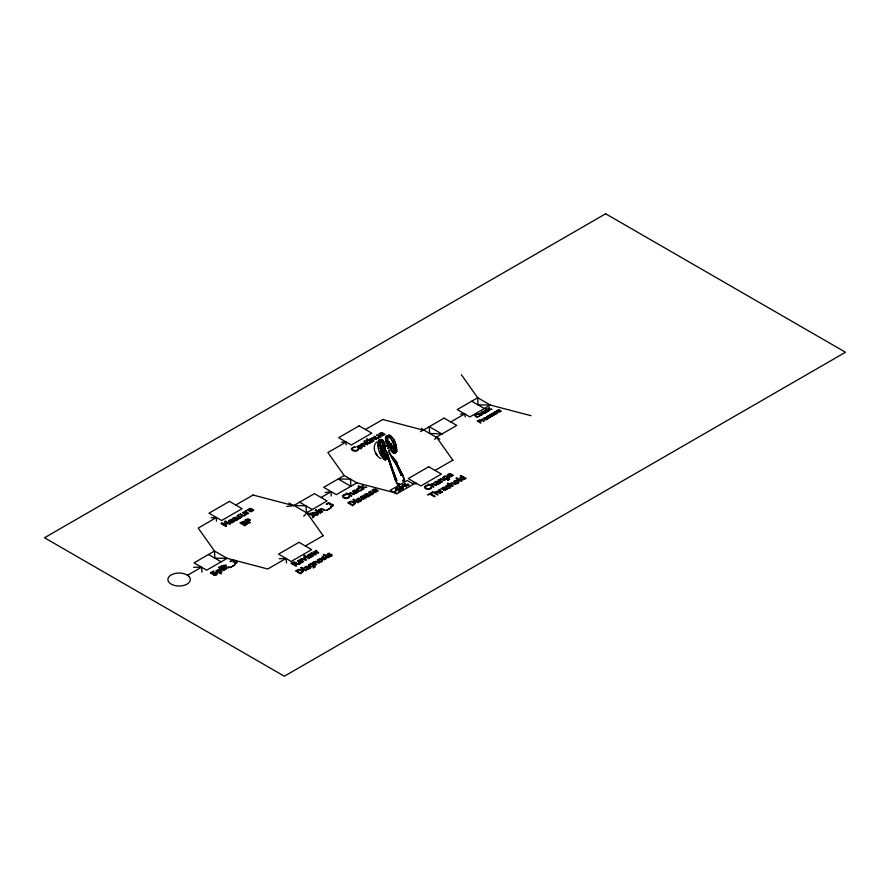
<?xml version="1.0" encoding="UTF-8"?>
<svg xmlns="http://www.w3.org/2000/svg" width="890" height="890" viewBox="0 0 890 890"><rect width="100%" height="100%" fill="white"/><g stroke="black" fill="none" stroke-linecap="round" stroke-linejoin="round"><path stroke-width="1.33" d="M390.41 447.403L392.557 446.847L392.557 447.459L390.41 448.015L392.479 446.257C387.384 447.091 393.258 456.225 396.595 451.753C397.074 445.857 394.893 438.18 389.442 435.199L386.46 435.933C384.302 438.77 386.038 442.998 388.162 445.389L390.877 444.822L390.899 443.253L391.355 444.11M216.415 521.217L216.448 517.524L211.108 517.78M331.158 496.03L331.191 491.669L325.128 492.548M385.359 453.956L387.506 453.399L385.593 454.701L387.751 454.145L385.837 455.446L387.984 454.89L386.06 456.503L388.207 455.936L386.204 457.861L388.274 458.061L385.848 459.24L387.717 459.062L385.081 459.73L387.717 459.062L388.351 457.304L387.506 453.399L385.581 450.362L383.434 450.93L386.06 456.503L386.127 458.617L385.081 459.73C379.63 455.68 376.314 446.602 378.806 440.205L380.008 440.216L381.832 442.397L383.145 446.769L382.555 447.848L382.099 447.314L385.147 447.169L384.658 443.598L383.112 440.428L381.465 439.449L378.806 440.205M387.717 459.062L387.228 459.173C381.788 455.124 378.461 446.046 380.953 439.649L381.465 439.449M388.262 446.38L390.287 445.245L391.088 445.645L390.221 446.747M391.044 445.456C388.307 443.253 386.36 438.47 388.618 435.377M390.265 448.705L390.321 447.982M380.853 447.525L381.499 448.46L380.775 446.068M382.7 447.948L383.101 449.584L385.092 449.061L384.691 447.425L383.612 447.347M383.101 448.137L383.368 449.228L384.691 448.883M393.825 445.601L395.983 445.033L394.226 447.036L396.384 446.48L394.548 448.671L396.851 449.839L394.693 450.396L396.784 450.985L394.637 451.553L396.595 451.753L395.883 452.443L394.148 452.699C395.449 446.869 392.657 438.781 387.295 435.766L386.46 435.933M388.719 445.378L391.066 444.121M397.774 484.961L398.464 484.06L399.265 484.572L398.03 485.395L395.46 480.455L387.706 457.393L388.607 457.226M398.019 484.894L399.02 484.627L398.197 485.184L395.716 480.389L387.94 457.382M382.099 447.314L382.733 450.418M392.624 456.57C388.952 455.513 401.001 463.134 396.272 464.536C393.903 461.599 386.171 449.072 389.642 449.884M313.069 513.096C312.657 515.488 317.329 516.178 318.342 514.153C316.417 509.469 310.02 515.399 306.905 512.818L303.724 516.267M388.407 442.842L388.886 443.932L389.208 441.818M385.159 450.907L384.814 450.34M385.359 450.996L384.836 450.14M390.365 444.622L390.81 444.021M386.56 458.94L383.468 458.739L384.769 457.149L382.611 457.705L384.035 456.036L381.888 456.592M434.654 439.404L436.589 437.29L439.849 439.171M376.626 442.085C371.497 446.747 375.424 456.27 381.031 458.684M396.54 464.18L401.601 475.449M380.62 446.802L381.187 447.014M392.245 456.77L391.789 456.692M393.313 452.954L394.76 451.853L395.883 452.443L393.313 452.954L395.883 452.443M388.774 447.748L387.717 448.471L388.474 448.004M396.484 480.277L388.418 457.149M401.301 475.438L396.172 464.391L396.884 463.957L402.792 475.049L401.301 475.438L402.792 475.049L404.616 480.088L403.081 480.244L404.583 479.855M402.313 475.26L397.185 464.135L392.423 456.626M381.365 449.383L382.266 448.805L384.135 449.495L383.101 450.941L381.955 450.896M383.312 451.475L384.658 450.607L384.858 449.305L382.066 448.26M388.908 444.444L387.573 445.245L387.428 446.402L388.563 447.214M390.065 446.758L390.955 446.224M390.298 447.225L391.622 446.424L391.767 445.267L390.643 444.455M305.359 545.948L323.27 535.613M435.054 470.432L452.954 460.097M365.467 429.503L382.767 419.513M235.783 505.031L253.083 495.04M346.143 444.867L346.132 442.007L327.887 452.532L344.196 475.516L356.868 482.825L397.474 493.461M216.448 517.524L198.203 528.059L214.512 551.032L227.184 558.353L267.79 568.988L286.024 558.453L286.569 562.958M344.196 475.516L323.704 487.342L336.376 494.662L356.868 482.825M420.57 431.606L423.184 430.093L421.704 428.157M293.934 505.464L314.426 493.639L327.086 500.948L306.594 512.785L293.934 505.464L305.926 505.854L306.594 512.785M450.696 422.005L464.702 413.906L465.225 416.943M321.101 497.499L331.191 491.669M187.356 575.363L201.507 567.197L201.963 572.159M415.897 484.316L415.708 482.925L396.628 493.972L390.232 490.279L407.175 480.5L413.572 484.193M388.752 445.846L390.621 445.768L390.043 446.502M385.581 450.362L383.612 451.419L385.893 450.674L384.091 451.408L386.238 450.852L384.536 452.076L386.683 451.519M403.593 479.888L404.36 480.077L402.48 475.038M382.911 452.432L382.144 451.686L382.756 452.276M382.644 451.441L382.144 451.686L383.012 451.953M388.874 442.519L389.564 442.241M396.617 480.289L395.46 480.455L396.962 480.066M490.49 415.586C487.976 415.775 491.892 414.54 490.635 414.406C485.795 416.431 493.605 415.129 491.614 416.398A2.581 1.491 0 0 1 490.546 416.631L492.826 415.897L491.147 415.33M487.92 417.065C485.395 417.265 489.311 416.031 488.065 415.886C483.226 417.922 491.024 416.609 489.033 417.888A2.581 1.491 0 0 1 487.976 418.122L490.245 417.388L488.566 416.82M370.563 492.793C367.025 493.06 372.521 491.336 370.763 491.135C363.988 493.983 374.913 492.148 372.131 493.939A3.605 2.08 0 0 1 370.641 494.262L371.319 494.695C374.034 494.94 374.623 491.28 371.475 492.448M358.67 499.657C355.143 499.924 360.628 498.2 358.87 498C352.106 500.848 363.031 499.012 360.239 500.803A3.605 2.08 0 0 1 358.748 501.126L359.426 501.56C362.152 501.804 362.731 498.144 359.582 499.312M447.792 486.474C444.266 486.741 449.75 485.017 447.993 484.816C441.229 487.664 452.153 485.829 449.361 487.62A3.605 2.08 0 0 1 447.87 487.943L448.549 488.376C451.274 488.621 451.853 484.961 448.705 486.129M329.011 554.77C325.484 555.048 330.969 553.324 329.222 553.124C322.447 555.961 333.372 554.136 330.579 555.916A3.605 2.08 0 0 1 329.089 556.25L329.767 556.673C332.493 556.918 333.082 553.257 329.923 554.426M391.722 467.628L391.3 467.728M387.295 435.766L389.442 435.199M385.826 436.779L387.973 436.222M388.418 436.211L390.565 435.644M385.581 437.569L387.728 437.012M389.297 436.879L391.444 436.322M380.008 440.216L382.166 439.66M385.492 438.759L387.651 438.203M378.172 441.051L380.319 440.494M390.41 438.125L392.557 437.557M380.953 440.995L383.112 440.428M377.872 442.419L380.019 441.863M385.648 440.494L387.806 439.927M381.832 442.397L383.979 441.841M391.822 440.439L393.981 439.882M377.849 444.488L380.008 443.932M386.171 442.241L388.318 441.685M382.511 444.155L384.658 443.598M392.546 441.941L394.693 441.373M386.928 443.754L389.086 443.198M378.016 446.224L380.175 445.656M382.934 445.601L385.081 445.045M387.595 444.789L389.742 444.221M393.28 443.854L395.427 443.298M383.145 446.769L385.292 446.202M388.162 445.389L390.877 444.822M378.461 448.493L380.608 447.937M382.555 447.848L384.714 447.292M382.478 448.338L384.625 447.781L384.246 446.758M392.479 446.257L390.332 446.825L392.701 446.669M379.44 451.63L381.588 451.063M392.801 448.338L390.643 448.894L392.557 447.459L394.76 451.853L392.612 452.409L394.259 451.241L392.112 451.797L393.914 450.674L391.767 451.241L393.58 450.118L391.433 450.674M394.548 448.671L396.706 448.115M380.119 453.31L382.266 452.754M381.031 455.146L383.178 454.579M394.437 452.309L396.595 451.753M394.148 452.699L396.306 452.131M383.468 458.739L385.615 458.183M386.204 457.861L388.351 457.304M386.127 458.617L388.274 458.061M388.007 458.684L384.413 459.496L387.228 459.173M387.728 445.623L386.216 445.846L387.384 445.846M286.758 506.51L293.5 505.62L288.961 503.006M391.934 456.893L388.919 451.319M396.851 464.057L396.439 464.435L391.611 456.837M460.397 414.15L464.702 413.906M341.493 442.219L346.132 442.007M279.249 558.72L286.024 558.453M193.564 567.308L201.507 567.197M413.405 482.936L415.708 482.925M233.325 559.91L230.02 561.401C231.122 562.536 231.667 559.654 233.18 560.5C234.749 560.945 231.734 562.436 233.714 562.002C238.031 560.7 234.426 564.093 234.482 564.149L237.107 562.702A2.125 1.224 0 0 0 236.829 561.701L234.159 561.401L233.669 559.999M530.985 415.697L490.379 405.061L478.041 404.872L477.707 397.752L461.398 374.768M382.578 419.457L423.184 430.093M252.893 494.985L293.5 505.62M391.789 467.539L396.651 480.055M471.7 401.223L484.371 408.532M299.585 502.194L312.257 509.514M208.505 554.503L221.176 561.812M388.674 457.104L391.822 467.561M436.589 437.29L452.899 460.275M306.905 512.818L323.215 535.791M383.245 453.833L383.178 452.32M383.824 453.488L383.557 452.888L383.924 454.412M380.809 446.58L380.987 447.303L380.987 445.556M383.924 453.199L384.08 453.856M388.696 441.618L388.841 442.252M381.176 445.3L381.298 446.124M460.887 477.952L462.889 479.376L464.613 478.286L462.444 477.04L460.887 477.952M362.864 485.206L362.853 487.231L366.769 487.308L362.764 487.72L363.999 488.91L363.365 489.278L358.103 486.24L358.737 485.873L362.119 487.82L362.063 485.673L362.864 485.206M489.133 407.776L489.133 409.211L491.925 409.278L489.066 409.567L489.5 410.679L485.74 408.51L488.599 409.634L489.133 407.776M313.747 513.408L315.917 514.843A1.302 0.757 0 0 0 316.818 514.72L317.307 514.442A1.313 0.757 0 0 0 317.519 513.919L315.683 512.718L313.747 513.408M318.242 559.977L320.411 561.412A1.302 0.757 0 0 0 321.312 561.279L321.791 561A1.313 0.757 0 0 0 322.013 560.489L320.166 559.276L318.242 559.977M357.88 446.658L360.05 448.093A1.302 0.757 0 0 0 360.951 447.959L361.44 447.681A1.313 0.757 0 0 0 361.651 447.169L359.816 445.957L357.88 446.658M454.712 481.457L456.882 482.892A1.302 0.757 0 0 0 457.783 482.769L458.272 482.491A1.313 0.757 0 0 0 458.484 481.968L456.648 480.767L454.712 481.457M296.225 562.847L296.025 563.604L300.119 563.782L294.623 564.649L296.626 565.806L295.958 566.185L290.919 563.281L293.911 561.868L296.225 562.847M241.29 516.79L240.389 517.624A3.605 2.08 0 0 1 238.898 517.958L239.577 518.392C247.465 514.186 233.291 518.225 239.021 514.832C234.103 516.489 239.032 517.468 241.29 516.79M247.821 523.442L244.95 525.823L239.922 522.908L243.382 521.351L247.821 523.442M325.974 558.253L325.072 559.098A3.605 2.08 0 0 1 323.582 559.421L324.26 559.855C332.159 555.649 317.975 559.699 323.715 556.295C318.787 557.963 323.715 558.942 325.974 558.253M221.032 571.169L219.452 572.259L217.305 571.024L219.018 569.934L221.032 571.169M303.345 571.302L300.509 573.827L295.48 570.924L299.04 569.333L302.834 570.345A3.493 2.025 0 0 1 303.345 571.302M355.555 503.161L352.729 505.687L347.69 502.783L351.261 501.192L355.043 502.205A3.493 2.025 0 0 1 355.555 503.161M309.598 564.994C310.109 567.909 316.239 565.239 311.177 564.093L309.598 564.994M443.932 477.441C444.444 480.366 450.574 477.696 445.512 476.539L443.932 477.441M357.491 489.077C358.347 491.892 361.262 489.355 362.286 489.622L360.528 490.868A2.158 1.246 0 0 1 359.082 490.969L356.879 489.889A2.392 1.379 0 0 1 356.679 489.022L358.18 487.909L359.682 488.12L357.491 489.077M485.306 410.535C485.94 412.971 490.435 409.489 487.464 411.825A1.546 0.89 0 0 1 486.441 411.892L484.861 411.124A1.702 0.99 0 0 1 484.716 410.49L486.863 409.856L485.306 410.535M210.463 572.815L212.176 574.05L216.459 573.249L215.992 574.506L213.511 575.174L215.491 575.352A6.13 3.538 0 0 0 217.004 574.551C219.051 571.981 213.789 572.192 212.632 573.427C208.616 573.004 215.781 571.302 213.522 570.98L210.463 572.815M317.43 559.932C322.803 566.874 325.117 554.904 317.43 559.932M357.068 446.613C362.441 453.555 364.767 441.585 357.068 446.613M453.9 481.412C459.273 488.354 461.587 476.384 453.9 481.412M404.828 485.673C401.779 488.399 401.501 482.547 404.828 485.673M406.352 484.661C409.066 488.009 409.978 482.291 406.352 484.661M460.03 477.874L460.575 479.02L462.833 479.91L466.182 478.464L460.92 475.427L460.286 475.794L461.921 476.74L460.03 477.874M329.878 503.851C327.776 506.065 336.053 502.928 330.657 507.022L333.283 505.576A2.125 1.224 0 0 0 332.993 504.574C330.223 504.563 329.233 500.959 326.196 504.274C327.197 505.298 328.699 501.949 329.878 503.851M403.126 488.109C399.454 490.245 398.954 483.904 403.126 488.109M308.752 564.928C309.931 570.078 317.463 562.647 313.258 567.942L315.238 566.852L314.904 565.539L311.133 563.337L308.752 564.928M443.087 477.374C444.266 482.536 451.797 475.093 447.581 480.389L449.572 479.298L449.239 477.997L445.467 475.783L443.087 477.374M228.719 520.795L230.61 522.63A2.27 1.313 0 0 0 232.134 522.719L234.637 521.24L233.937 520.839L232.09 522.219L230.332 521.885L233.113 520.272L231.522 519.626A1.858 1.068 0 0 0 230.254 519.682L228.719 520.795M247.932 509.692L249.834 511.539A2.27 1.313 0 0 0 251.347 511.628L253.861 510.137L253.161 509.736L251.314 511.127L249.556 510.782L252.337 509.18L250.735 508.524A1.858 1.068 0 0 0 249.478 508.579L247.932 509.692M297.661 561.078L299.552 562.914A2.27 1.313 0 0 0 301.065 563.003L303.579 561.523L302.878 561.123L301.031 562.513L299.274 562.168L302.055 560.567L300.453 559.91A1.858 1.068 0 0 0 299.196 559.966L297.661 561.078M307.773 555.238L309.664 557.073A2.27 1.313 0 0 0 311.189 557.162L313.692 555.683L313.002 555.282L311.155 556.662L309.397 556.328L312.179 554.715L310.577 554.07A1.858 1.068 0 0 0 309.308 554.125L307.773 555.238M352.54 491.391L354.431 493.238A2.27 1.313 0 0 0 355.955 493.327L358.459 491.836L357.769 491.436L355.922 492.826L354.164 492.482L356.946 490.88L355.344 490.223A1.858 1.068 0 0 0 354.087 490.279L352.54 491.391M360.45 497.098L362.341 498.945A2.27 1.313 0 0 0 363.865 499.034L366.368 497.543L365.679 497.143L363.832 498.534L362.074 498.189L364.856 496.587L363.253 495.93A1.858 1.068 0 0 0 361.985 495.986L360.45 497.098M372.343 490.234L374.234 492.081A2.27 1.313 0 0 0 375.758 492.17L378.261 490.679L377.56 490.279L375.714 491.669L373.956 491.325L376.737 489.723L375.146 489.066A1.858 1.068 0 0 0 373.878 489.122L372.343 490.234M379.096 433.908L380.987 435.744A2.27 1.313 0 0 0 382.511 435.833L385.014 434.342L384.313 433.942L382.466 435.332L380.709 434.988L383.49 433.386L381.899 432.729A1.858 1.068 0 0 0 380.631 432.785L379.096 433.908M441.841 488.388L443.732 490.223A2.27 1.313 0 0 0 445.256 490.312L447.759 488.832L447.069 488.432L445.223 489.811L443.465 489.467L446.246 487.865L444.644 487.208A1.858 1.068 0 0 0 443.387 487.264L441.841 488.388M447.425 474.882L449.317 476.728A2.27 1.313 0 0 0 450.841 476.806L453.344 475.327L452.654 474.926L450.807 476.317L449.05 475.972L451.831 474.37L450.229 473.714A1.858 1.068 0 0 0 448.972 473.769L447.425 474.882M481.768 412.192L483.114 413.505A1.624 0.934 0 0 0 484.205 413.572L485.996 412.515L482.925 412.971L484.905 411.825L483.771 411.358A1.324 0.768 0 0 0 482.87 411.403L481.768 412.192M483.671 418.434L485.017 419.746A1.624 0.934 0 0 0 486.107 419.813L487.898 418.756L484.828 419.212L486.808 418.066L485.673 417.599A1.324 0.768 0 0 0 484.761 417.644L483.671 418.434M496.998 410.735L498.356 412.048A1.624 0.934 0 0 0 499.446 412.115L501.226 411.047L498.155 411.514L500.147 410.368L499.001 409.901A1.324 0.768 0 0 0 498.1 409.934L496.998 410.735M402.458 485.306L404.282 485.873L402.458 485.306M406.886 484.594L408.71 485.172L406.886 484.594M402.803 480.489L403.137 481.167L404.205 480.889L403.86 480.211L402.803 480.489M403.036 480.555L403.971 480.822L403.036 480.555M246.931 523.609L245.05 525.1L243.181 524.021L245.329 522.942L246.931 523.609M244.183 522.463L242.614 523.698L241.168 522.853L243.037 521.929L244.183 522.463M302.455 571.335L300.609 573.115L296.726 570.868L299.719 569.811L302.455 571.335M354.665 503.195L352.818 504.975L348.936 502.728L351.939 501.671L354.665 503.195M398.275 484.116L398.587 484.905L399.643 484.627L399.343 483.849L398.275 484.116M398.509 484.205L399.421 484.549L398.509 484.205M342.45 495.875C342.172 499.691 351.049 498.812 349.18 496.142C348.435 498.678 344.23 498.4 343.295 496.186A2.136 1.235 0 0 1 343.696 495.407A3.371 1.947 0 0 1 345.064 494.773L346.444 494.551L344.408 494.417L342.45 495.875M351.416 448.538C351.138 452.354 360.005 451.475 358.136 448.794C357.424 451.319 353.197 451.085 352.262 448.849A2.136 1.235 0 0 1 352.651 448.07A3.371 1.947 0 0 1 354.02 447.436L355.399 447.214L353.363 447.08L351.416 448.538M424.486 486.786C424.207 490.601 433.085 489.723 431.216 487.041C430.493 489.567 426.266 489.333 425.331 487.097A2.136 1.235 0 0 1 425.732 486.318A3.371 1.947 0 0 1 427.1 485.673L428.479 485.462L426.444 485.328L424.486 486.786M474.559 415.396L476.84 417.232L479.921 415.908L477.374 416.876L475.16 415.619A1.524 0.879 0 0 1 475.449 415.063A2.414 1.391 0 0 1 476.417 414.607L477.407 414.451L476.35 414.228A3.438 1.98 0 0 0 475.305 414.64L474.559 415.396M250.157 520.049L248.499 521.607L250.368 522.697L249.701 523.075L244.672 520.172L248.143 518.781L250.157 520.049M481.123 420.87L479.933 421.982L480.8 423.039L477.207 420.959L479.688 419.969L481.123 420.87M229.475 520.806L229.854 521.607L232.012 520.35L229.475 520.806M248.699 509.703L249.066 510.504L251.236 509.258L248.699 509.703M298.417 561.089L298.784 561.89L300.954 560.633L298.417 561.089M308.541 555.249L308.908 556.05L311.066 554.793L308.541 555.249M353.308 491.402L353.675 492.203L355.844 490.957L353.308 491.402M361.218 497.109L361.585 497.911L363.743 496.665L361.218 497.109M379.852 433.908L380.23 434.709L382.389 433.463L379.852 433.908M373.099 490.245L373.477 491.046L375.636 489.8L373.099 490.245M442.608 488.388L442.975 489.189L445.145 487.943L442.608 488.388M448.193 474.893L448.56 475.694L450.729 474.448L448.193 474.893M482.313 412.204C483.604 413.716 484.382 410.39 482.313 412.204M484.216 418.434C485.506 419.958 486.285 416.631 484.216 418.434M497.543 410.735C498.845 412.259 499.613 408.933 497.543 410.735M400.611 489.867L399.988 490.624A3.66 2.114 0 0 1 398.753 491.102L398.275 490.791A2.97 1.713 0 0 0 399.276 490.535C401.401 488.043 395.605 490.946 395.438 489.011L397.608 487.764L396.328 488.988L397.285 489.545L398.809 488.899A1.279 0.734 0 0 1 399.766 489.022L400.088 489.166A1.802 1.046 0 0 1 400.578 489.678L400.611 489.867M249.256 520.161L247.921 521.284L245.907 520.116L248.799 519.56A1.379 0.801 0 0 1 249.256 520.161M480.478 420.948L479.532 421.749L478.097 420.926L479.565 420.347L480.478 420.948M234.916 519.337L235.828 520.06L237.274 518.903L236.228 518.303L234.916 519.337M245.562 511.183L244.272 511.583L248.043 513.764L248.677 513.397L245.996 511.85C247.587 510.682 246.875 509.592 245.562 511.183M306.705 568.254L307.617 568.977L309.064 567.82L308.018 567.208L306.705 568.254M366.647 495.652L367.57 496.375L369.005 495.218L367.959 494.606L366.647 495.652M436.656 483.237L437.569 483.949L439.015 482.803L437.958 482.191L436.656 483.237M439.471 489.867L438.18 490.268L441.952 492.448L442.586 492.081L439.905 490.535C441.484 489.367 440.772 488.276 439.471 489.867M481.968 419.49L481.045 419.78L484.193 421.07C480.722 421.126 484.327 417.644 481.968 419.49M495.307 411.792L494.384 412.081L497.532 413.372C494.061 413.427 497.655 409.945 495.307 411.792M216.849 570.446L215.747 570.846L220.909 573.839L221.543 573.471L219.964 572.559L221.543 571.914A2.203 1.268 0 0 0 221.888 571.146L219.096 569.389L216.849 570.446M319.51 509.57L318.375 510.003L322.158 512.173L322.792 511.806L319.966 510.181L320.6 509.291L325.306 510.359L321.824 508.546L319.51 509.57M313.525 562.191L312.39 562.614L316.161 564.794L316.796 564.427L313.981 562.803L314.615 561.913L319.321 562.97L315.828 561.167L313.525 562.191M361.752 443.91L360.606 444.344L364.388 446.524L365.022 446.157L362.208 444.522L362.831 443.632L367.548 444.7L364.055 442.897L361.752 443.91M348.591 493.672L345.965 493.249L351.227 496.286L351.861 495.919L349.047 494.284L349.67 493.394L354.387 494.462L350.894 492.659L348.591 493.672M370.752 438.714L369.617 439.137L373.399 441.318L374.034 440.951L371.208 439.326L371.842 438.436L376.548 439.493L373.066 437.691L370.752 438.714M430.627 484.583L428.001 484.16L433.263 487.197L433.897 486.83L431.083 485.195L431.706 484.305L436.423 485.373L432.929 483.559L430.627 484.583M434.932 492.37L432.318 491.936L437.569 494.974L438.203 494.606L435.388 492.982L436.022 492.092L440.728 493.149L437.235 491.347L434.932 492.37M439.159 479.654L438.025 480.088L441.796 482.258L442.43 481.891L439.616 480.266L440.25 479.376L444.955 480.444L441.473 478.631L439.159 479.654M449.995 483.671L447.381 483.237L452.632 486.274L453.266 485.907L450.451 484.282L451.085 483.392L455.791 484.46L452.309 482.647L449.995 483.671M478.942 413.828L477.073 413.516L481.279 415.419C476.951 414.15 481.234 412.315 482.625 414.64L480.589 413.094L478.942 413.828M314.114 516.489L312.401 517.78C312.423 516.434 315.093 515.922 309.631 514.209L308.029 514.52L309.764 513.519L314.114 516.489M245.74 514.609L244.383 515.889A1.491 0.857 0 0 1 243.359 515.933L239.866 514.131L240.5 513.764C242.38 516.779 248.722 514.832 242.38 512.673L243.026 512.306L246.797 514.487L245.74 514.609M379.852 437.112L378.495 438.392A1.491 0.857 0 0 1 377.471 438.436L373.967 436.623L374.612 436.256C376.481 439.282 382.834 437.335 376.492 435.166L377.126 434.798L380.909 436.979L379.852 437.112M495.43 414.239L493.739 415.185L491.692 413.639C493.004 416.042 497.477 414.017 493.038 412.86L496.186 414.15L495.43 414.239M237.797 519.215L237.73 519.437A2.648 1.535 0 0 1 236.951 520.283L235.75 520.594A1.569 0.901 0 0 1 234.804 520.428C233.213 518.937 237.23 516.267 232.946 518.959L232.268 518.603L235.194 517.257L238.832 519.081L237.797 519.215M309.598 568.12L309.52 568.343A2.648 1.535 0 0 1 308.741 569.2L307.54 569.5A1.569 0.901 0 0 1 306.594 569.344C305.003 567.853 309.019 565.183 304.736 567.865L304.057 567.52L306.983 566.173L310.632 567.987L309.598 568.12M369.539 495.519L369.472 495.741A2.648 1.535 0 0 1 368.694 496.598L367.481 496.898A1.569 0.901 0 0 1 366.547 496.742C364.233 494.161 370.24 493.538 364.01 494.907L366.925 493.572L370.574 495.385L369.539 495.519M439.538 483.103L439.471 483.326A2.648 1.535 0 0 1 438.692 484.182L437.491 484.483A1.569 0.901 0 0 1 436.545 484.316C434.954 482.825 438.97 480.155 434.687 482.847L434.009 482.491L436.934 481.156L440.572 482.97L439.538 483.103M295.435 563.225L294.067 564.327L292.165 563.225L295.18 562.758A1.257 0.723 0 0 1 295.435 563.225M399.043 486.986C403.126 493.227 406.151 484.104 399.043 486.986M382.177 450.329L381.721 450.93L381.332 450.062L382.177 450.329M228.953 566.885L227.64 567.486L225.037 566.107L226.349 565.339L225.815 565.039L222.789 565.539L224.402 566.474C224.936 568.087 230.154 568.588 228.953 566.885M370.084 442.53L368.783 443.12L366.179 441.74L367.481 440.984L366.947 440.684L363.921 441.173L365.534 442.108C366.068 443.732 371.286 444.232 370.084 442.53M605.656 213.778L44.5 537.76L284.344 676.222L845.5 352.24L605.656 213.778M359.137 425.843L338.645 437.68L351.305 444.989L371.798 433.163L359.137 425.843M229.453 501.37L208.961 513.207L221.621 520.517L242.113 508.68L229.453 501.37M221.877 523.064L220.965 523.587L225.993 526.491L226.616 526.135L222.289 523.632L227.028 524.299L225.47 521.785L229.809 524.288L230.477 523.91L225.448 520.995L224.514 521.54L226.016 523.899L221.877 523.064M367.114 439.093L366.391 439.515L367.77 439.482L367.114 439.093M368.36 439.86L367.726 440.227L371.497 442.408L372.131 442.041L368.36 439.86M477.707 397.752L457.215 409.589L469.887 416.898L490.379 405.061L477.707 397.752M444.11 418.111L423.618 429.948L436.278 437.257L456.77 425.42L444.11 418.111M214.512 551.032L194.02 562.869L206.691 570.178L227.184 558.353L214.846 558.163L214.512 551.032M315.872 509.959L315.149 510.37L316.529 510.337L315.872 509.959M219.218 567.13L218.584 567.497L223.835 570.535L224.469 570.167L219.218 567.13M317.118 510.726L316.484 511.094L320.255 513.274L320.901 512.907L317.118 510.726M221.343 566.129L220.631 566.541L222.011 566.507L221.343 566.129M222.6 566.897L221.966 567.264L225.737 569.444L226.371 569.077L222.6 566.897M330.935 507.812L326.508 510.37L330.935 507.812M234.76 564.939L230.332 567.497L234.76 564.939M353.619 499.323L352.907 499.735L354.287 499.702L353.619 499.323M354.876 500.091L354.242 500.458L358.014 502.639L358.648 502.272L354.876 500.091M428.713 466.772L408.221 478.609L420.892 485.918L441.384 474.081L428.713 466.772M299.029 542.299L278.537 554.125L291.208 561.434L311.7 549.608L299.029 542.299M404.928 483.537L406.241 486.93L404.928 483.537M396.272 490.624L394.76 491.491L396.272 490.624M304.558 555.371L303.835 555.783L305.214 555.749L304.558 555.371M301.332 558.72L300.642 559.12L306.583 560.055L304.336 556.995L303.668 557.374L305.515 559.777L301.332 558.72M305.804 556.139L305.17 556.506L308.941 558.686L309.575 558.319L305.804 556.139M311.511 552.846L310.855 553.224L315.616 554.837L316.206 554.492L314.259 552.256L318.731 553.046L315.939 550.298L315.294 550.665L317.563 552.735L313.147 551.9L315.127 554.136L311.511 552.846M301.41 567.464L300.698 567.876L302.066 567.842L301.41 567.464M323.971 554.437L323.248 554.848L324.627 554.815L323.971 554.437M456.603 477.919L455.969 478.286L461.22 481.323L461.854 480.956L456.603 477.919M431.917 492.426L427.645 494.896L430.037 494.195L434.476 496.765L435.143 496.375L430.704 493.817L432.507 492.771L431.917 492.426M302.656 568.232L302.022 568.599L305.804 570.779L306.438 570.412L302.656 568.232M325.217 555.204L324.583 555.571L328.354 557.752L328.989 557.385L325.217 555.204M350.526 479.165L338.189 478.987L350.86 486.296L350.526 479.165M441.941 433.986L429.581 433.386L429.269 426.677L441.941 433.986M188.847 576.297L187.056 574.962A11.225 6.486 0 0 0 168.566 577.321A11.225 6.486 0 0 0 180.103 585.998A11.225 6.486 0 0 0 188.847 576.297M376.948 455.257L375.78 453.021L376.948 455.257"/></g></svg>
